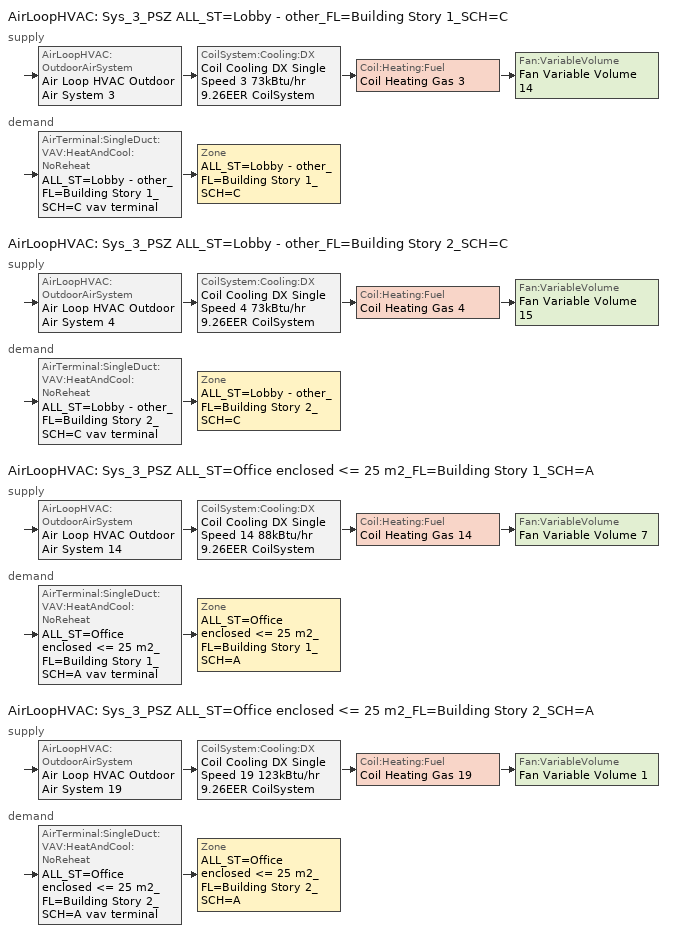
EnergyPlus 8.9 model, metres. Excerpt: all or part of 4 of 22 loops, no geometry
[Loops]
AirLoopHVAC 'Sys_3_PSZ ALL_ST=Lobby - other_FL=Building Story 1_SCH=C'
 supply: AirLoopHVAC:OutdoorAirSystem 'Air Loop HVAC Outdoor Air System 3' > CoilSystem:Cooling:DX 'Coil Cooling DX Single Speed 3 73kBtu/hr 9.26EER CoilSystem' > Coil:Heating:Fuel 'Coil Heating Gas 3' > Fan:VariableVolume 'Fan Variable Volume 14'
 demand: AirTerminal:SingleDuct:VAV:HeatAndCool:NoReheat 'ALL_ST=Lobby - other_FL=Building Story 1_SCH=C vav terminal' > Zone 'ALL_ST=Lobby - other_FL=Building Story 1_SCH=C'
AirLoopHVAC 'Sys_3_PSZ ALL_ST=Lobby - other_FL=Building Story 2_SCH=C'
 supply: AirLoopHVAC:OutdoorAirSystem 'Air Loop HVAC Outdoor Air System 4' > CoilSystem:Cooling:DX 'Coil Cooling DX Single Speed 4 73kBtu/hr 9.26EER CoilSystem' > Coil:Heating:Fuel 'Coil Heating Gas 4' > Fan:VariableVolume 'Fan Variable Volume 15'
 demand: AirTerminal:SingleDuct:VAV:HeatAndCool:NoReheat 'ALL_ST=Lobby - other_FL=Building Story 2_SCH=C vav terminal' > Zone 'ALL_ST=Lobby - other_FL=Building Story 2_SCH=C'
AirLoopHVAC 'Sys_3_PSZ ALL_ST=Office enclosed <= 25 m2_FL=Building Story 1_SCH=A'
 supply: AirLoopHVAC:OutdoorAirSystem 'Air Loop HVAC Outdoor Air System 14' > CoilSystem:Cooling:DX 'Coil Cooling DX Single Speed 14 88kBtu/hr 9.26EER CoilSystem' > Coil:Heating:Fuel 'Coil Heating Gas 14' > Fan:VariableVolume 'Fan Variable Volume 7'
 demand: AirTerminal:SingleDuct:VAV:HeatAndCool:NoReheat 'ALL_ST=Office enclosed <= 25 m2_FL=Building Story 1_SCH=A vav terminal' > Zone 'ALL_ST=Office enclosed <= 25 m2_FL=Building Story 1_SCH=A'
AirLoopHVAC 'Sys_3_PSZ ALL_ST=Office enclosed <= 25 m2_FL=Building Story 2_SCH=A'
 supply: AirLoopHVAC:OutdoorAirSystem 'Air Loop HVAC Outdoor Air System 19' > CoilSystem:Cooling:DX 'Coil Cooling DX Single Speed 19 123kBtu/hr 9.26EER CoilSystem' > Coil:Heating:Fuel 'Coil Heating Gas 19' > Fan:VariableVolume 'Fan Variable Volume 1'
 demand: AirTerminal:SingleDuct:VAV:HeatAndCool:NoReheat 'ALL_ST=Office enclosed <= 25 m2_FL=Building Story 2_SCH=A vav terminal' > Zone 'ALL_ST=Office enclosed <= 25 m2_FL=Building Story 2_SCH=A'
[ZoneControl:Thermostat] Control Object Type 1=ThermostatSetpoint:DualSetpoint
Name | Zone or ZoneList | Control Type Schedule | Control Name 1
ALL_ST=Lobby - other_FL=Building Story 1_SCH=C Thermostat | ALL_ST=Lobby - other_FL=Building Story 1_SCH=C | ALL_ST=Lobby - other_FL=Building Story 1_SCH=C Thermostat Schedule | Space Function Lobby - other Thermostat 5
ALL_ST=Lobby - other_FL=Building Story 2_SCH=C Thermostat | ALL_ST=Lobby - other_FL=Building Story 2_SCH=C | ALL_ST=Lobby - other_FL=Building Story 2_SCH=C Thermostat Schedule | Space Function Lobby - other Thermostat 6
ALL_ST=Office enclosed <= 25 m2_FL=Building Story 1_SCH=A Thermostat | ALL_ST=Office enclosed <= 25 m2_FL=Building Story 1_SCH=A | ALL_ST=Office enclosed <= 25 m2_FL=Building Story 1_SCH=A Thermostat Schedule | Space Function Office enclosed <= 25 m2 Thermostat 5
ALL_ST=Office enclosed <= 25 m2_FL=Building Story 2_SCH=A Thermostat | ALL_ST=Office enclosed <= 25 m2_FL=Building Story 2_SCH=A | ALL_ST=Office enclosed <= 25 m2_FL=Building Story 2_SCH=A Thermostat Schedule | Space Function Office enclosed <= 25 m2 Thermostat 6
[ThermostatSetpoint:DualSetpoint]
Name | Heating Setpoint Temperature Schedule | Cooling Setpoint Temperature Schedule
Space Function Lobby - other Thermostat 5; Space Function Lobby - other Thermostat 6 | NECB-C-Thermostat Setpoint-Heating | NECB-C-Thermostat Setpoint-Cooling
Space Function Office enclosed <= 25 m2 Thermostat 5; Space Function Office enclosed <= 25 m2 Thermostat 6 | NECB-A-Thermostat Setpoint-Heating | NECB-A-Thermostat Setpoint-Cooling
[ZoneHVAC:EnergyRecoveryVentilator] Supply Air Flow Rate {m3/s}=AutoSize; Exhaust Air Flow Rate {m3/s}=AutoSize; Ventilation Rate per Occupant {m3/s-person}=0
Name | Availability Schedule | Heat Exchanger | Supply Air Fan | Exhaust Air Fan | Controller | Ventilation Rate per Unit Floor Area {m3/s-m2}
ALL_ST=Lobby - other_FL=Building Story 1_SCH=C erv doas | Sys_3_PSZ ALL_ST=Lobby - other_FL=Building Story 1_SCH=C Occ Sch | ALL_ST=Lobby - other_FL=Building Story 1_SCH=C erv hx | ALL_ST=Lobby - other_FL=Building Story 1_SCH=C erv sup fan | ALL_ST=Lobby - other_FL=Building Story 1_SCH=C erv exh fan | ALL_ST=Lobby - other_FL=Building Story 1_SCH=C erv contr | 0.0041148
ALL_ST=Lobby - other_FL=Building Story 2_SCH=C erv doas | Sys_3_PSZ ALL_ST=Lobby - other_FL=Building Story 2_SCH=C Occ Sch | ALL_ST=Lobby - other_FL=Building Story 2_SCH=C erv hx | ALL_ST=Lobby - other_FL=Building Story 2_SCH=C erv sup fan | ALL_ST=Lobby - other_FL=Building Story 2_SCH=C erv exh fan | ALL_ST=Lobby - other_FL=Building Story 2_SCH=C erv contr | 0.0041148
ALL_ST=Office enclosed <= 25 m2_FL=Building Story 1_SCH=A erv doas | Sys_3_PSZ ALL_ST=Office enclosed <= 25 m2_FL=Building Story 1_SCH=A Occ Sch | ALL_ST=Office enclosed <= 25 m2_FL=Building Story 1_SCH=A erv hx | ALL_ST=Office enclosed <= 25 m2_FL=Building Story 1_SCH=A erv sup fan | ALL_ST=Office enclosed <= 25 m2_FL=Building Story 1_SCH=A erv exh fan | ALL_ST=Office enclosed <= 25 m2_FL=Building Story 1_SCH=A erv contr | 0.00042164
ALL_ST=Office enclosed <= 25 m2_FL=Building Story 2_SCH=A erv doas | Sys_3_PSZ ALL_ST=Office enclosed <= 25 m2_FL=Building Story 2_SCH=A Occ Sch | ALL_ST=Office enclosed <= 25 m2_FL=Building Story 2_SCH=A erv hx | ALL_ST=Office enclosed <= 25 m2_FL=Building Story 2_SCH=A erv sup fan | ALL_ST=Office enclosed <= 25 m2_FL=Building Story 2_SCH=A erv exh fan | ALL_ST=Office enclosed <= 25 m2_FL=Building Story 2_SCH=A erv contr | 0.00042164
[HeatExchanger:AirToAir:SensibleAndLatent] Availability Schedule=Always On Discrete; Nominal Supply Air Flow Rate {m3/s}=Autosize; Sensible Effectiveness at 100% Heating Air Flow=0.8; Latent Effectiveness at 100% Heating Air Flow=0.8; Sensible Effectiveness at 75% Heating Air Flow=0.8; Latent Effectiveness at 75% Heating Air Flow=0.8; Sensible Effectiveness at 100% Cooling Air Flow=0.8; Latent Effectiveness at 100% Cooling Air Flow=0.8; Sensible Effectiveness at 75% Cooling Air Flow=0.8; Latent Effectiveness at 75% Cooling Air Flow=0.8; Heat Exchanger Type=Rotary; Threshold Temperature {C}=-23.3; Initial Defrost Time Fraction=0.167
Name | Nominal Electric Power {W} | Supply Air Outlet Temperature Control | Frost Control Type | Rate of Defrost Time Fraction Increase {1/K} | Economizer Lockout
ALL_ST=Lobby - other_FL=Building Story 1_SCH=C erv hx; ALL_ST=Lobby - other_FL=Building Story 2_SCH=C erv hx | 669.997 | No | ExhaustAirRecirculation | 0.012 | No
ALL_ST=Office enclosed <= 25 m2_FL=Building Story 1_SCH=A erv hx; ALL_ST=Office enclosed <= 25 m2_FL=Building Story 2_SCH=A erv hx | 210.944 | No | ExhaustAirRecirculation | 0.012 | No
Sys_3_PSZ ALL_ST=Lobby - other_FL=Building Story 1_SCH=C ERV; Sys_3_PSZ ALL_ST=Lobby - other_FL=Building Story 2_SCH=C ERV | 669.997 | Yes | ExhaustOnly | 1.44 | Yes
Sys_3_PSZ ALL_ST=Office enclosed <= 25 m2_FL=Building Story 1_SCH=A ERV; Sys_3_PSZ ALL_ST=Office enclosed <= 25 m2_FL=Building Story 2_SCH=A ERV | 210.944 | Yes | ExhaustOnly | 1.44 | Yes
[Fan:OnOff] Availability Schedule=Always On Discrete; Fan Total Efficiency=0.75; Pressure Rise {Pa}=200; Maximum Flow Rate {m3/s}=Autosize; Motor Efficiency=0.9; Motor In Airstream Fraction=1
Name | Fan Power Ratio Function of Speed Ratio Curve | Fan Efficiency Ratio Function of Speed Ratio Curve
ALL_ST=Lobby - other_FL=Building Story 1_SCH=C erv sup fan | Fan On Off Power Curve 40 | Fan On Off Efficiency Curve 40
ALL_ST=Lobby - other_FL=Building Story 1_SCH=C erv exh fan | Fan On Off Power Curve 41 | Fan On Off Efficiency Curve 41
ALL_ST=Lobby - other_FL=Building Story 2_SCH=C erv sup fan | Fan On Off Power Curve 42 | Fan On Off Efficiency Curve 42
ALL_ST=Lobby - other_FL=Building Story 2_SCH=C erv exh fan | Fan On Off Power Curve 43 | Fan On Off Efficiency Curve 43
ALL_ST=Office enclosed <= 25 m2_FL=Building Story 1_SCH=A erv sup fan | Fan On Off Power Curve 14 | Fan On Off Efficiency Curve 14
ALL_ST=Office enclosed <= 25 m2_FL=Building Story 1_SCH=A erv exh fan | Fan On Off Power Curve 15 | Fan On Off Efficiency Curve 15
ALL_ST=Office enclosed <= 25 m2_FL=Building Story 2_SCH=A erv sup fan | Fan On Off Power Curve 2 | Fan On Off Efficiency Curve 2
ALL_ST=Office enclosed <= 25 m2_FL=Building Story 2_SCH=A erv exh fan | Fan On Off Power Curve 3 | Fan On Off Efficiency Curve 3
[ZoneHVAC:EnergyRecoveryVentilator:Controller] Temperature High Limit {C}=19; Temperature Low Limit {C}=13; Exhaust Air Temperature Limit=NoExhaustAirTemperatureLimit; Exhaust Air Enthalpy Limit=NoExhaustAirEnthalpyLimit; Time of Day Economizer Flow Control Schedule=Always Off Discrete; High Humidity Control Flag=No; High Humidity Outdoor Air Flow Ratio=1; Control High Indoor Humidity Based on Outdoor Humidity Ratio=Yes
Name | Electronic Enthalpy Limit Curve
ALL_ST=Lobby - other_FL=Building Story 1_SCH=C erv contr | Curve Cubic 22
ALL_ST=Lobby - other_FL=Building Story 2_SCH=C erv contr | Curve Cubic 23
ALL_ST=Office enclosed <= 25 m2_FL=Building Story 1_SCH=A erv contr | Curve Cubic 9
ALL_ST=Office enclosed <= 25 m2_FL=Building Story 2_SCH=A erv contr | Curve Cubic 3
[AirTerminal:SingleDuct:VAV:HeatAndCool:NoReheat] Availability Schedule=Always On Discrete; Maximum Air Flow Rate {m3/s}=AutoSize; Zone Minimum Air Flow Fraction=0.05
ALL_ST=Lobby - other_FL=Building Story 1_SCH=C vav terminal; ALL_ST=Lobby - other_FL=Building Story 2_SCH=C vav terminal; ALL_ST=Office enclosed <= 25 m2_FL=Building Story 1_SCH=A vav terminal; ALL_ST=Office enclosed <= 25 m2_FL=Building Story 2_SCH=A vav terminal
[Zone equipment]
ALL_ST=Lobby - other_FL=Building Story 1_SCH=C: ALL_ST=Lobby - other_FL=Building Story 1_SCH=C erv doas, Zone HVAC Baseboard Convective Water 9, ALL_ST=Lobby - other_FL=Building Story 1_SCH=C vav terminal
ALL_ST=Lobby - other_FL=Building Story 2_SCH=C: ALL_ST=Lobby - other_FL=Building Story 2_SCH=C erv doas, Zone HVAC Baseboard Convective Water 10, ALL_ST=Lobby - other_FL=Building Story 2_SCH=C vav terminal
ALL_ST=Office enclosed <= 25 m2_FL=Building Story 1_SCH=A: ALL_ST=Office enclosed <= 25 m2_FL=Building Story 1_SCH=A erv doas, Zone HVAC Baseboard Convective Water 20, ALL_ST=Office enclosed <= 25 m2_FL=Building Story 1_SCH=A vav terminal
ALL_ST=Office enclosed <= 25 m2_FL=Building Story 2_SCH=A: ALL_ST=Office enclosed <= 25 m2_FL=Building Story 2_SCH=A erv doas, Zone HVAC Baseboard Convective Water 25, ALL_ST=Office enclosed <= 25 m2_FL=Building Story 2_SCH=A vav terminal
[Sizing:Zone] Zone Cooling Design Supply Air Temperature Input Method=SupplyAirTemperature; Zone Cooling Design Supply Air Temperature {C}=13; Zone Cooling Design Supply Air Temperature Difference {deltaC}=11.11; Zone Heating Design Supply Air Temperature Input Method=SupplyAirTemperature; Zone Heating Design Supply Air Temperature {C}=43; Zone Heating Design Supply Air Temperature Difference {deltaC}=11.11; Zone Cooling Design Supply Air Humidity Ratio {kgWater/kgDryAir}=0.0085; Zone Heating Design Supply Air Humidity Ratio {kgWater/kgDryAir}=0.008; Zone Heating Sizing Factor=1.3; Zone Cooling Sizing Factor=1.1; Cooling Design Air Flow Method=DesignDay; Cooling Design Air Flow Rate {m3/s}=0; Cooling Minimum Air Flow per Zone Floor Area {m3/s-m2}=0.000762; Cooling Minimum Air Flow {m3/s}=0; Cooling Minimum Air Flow Fraction=0; Heating Design Air Flow Method=DesignDay; Heating Design Air Flow Rate {m3/s}=0; Heating Maximum Air Flow per Zone Floor Area {m3/s-m2}=0.002032; Heating Maximum Air Flow {m3/s}=0.141576; Heating Maximum Air Flow Fraction=0.3; Account for Dedicated Outdoor Air System=No
Name | Design Specification Outdoor Air Object | Design Specification Zone Air Distribution Object
ALL_ST=Lobby - other_FL=Building Story 1_SCH=C | Space Function Lobby - other Ventilation | ALL_ST=Lobby - other_FL=Building Story 1_SCH=C Design Spec Zone Air Dist
ALL_ST=Lobby - other_FL=Building Story 2_SCH=C | Space Function Lobby - other Ventilation | ALL_ST=Lobby - other_FL=Building Story 2_SCH=C Design Spec Zone Air Dist
ALL_ST=Office enclosed <= 25 m2_FL=Building Story 1_SCH=A | Space Function Office enclosed <= 25 m2 Ventilation | ALL_ST=Office enclosed <= 25 m2_FL=Building Story 1_SCH=A Design Spec Zone Air Dist
ALL_ST=Office enclosed <= 25 m2_FL=Building Story 2_SCH=A | Space Function Office enclosed <= 25 m2 Ventilation | ALL_ST=Office enclosed <= 25 m2_FL=Building Story 2_SCH=A Design Spec Zone Air Dist
[DesignSpecification:ZoneAirDistribution] Zone Air Distribution Effectiveness in Cooling Mode=1; Zone Air Distribution Effectiveness in Heating Mode=1
ALL_ST=Lobby - other_FL=Building Story 1_SCH=C Design Spec Zone Air Dist; ALL_ST=Lobby - other_FL=Building Story 2_SCH=C Design Spec Zone Air Dist; ALL_ST=Office enclosed <= 25 m2_FL=Building Story 1_SCH=A Design Spec Zone Air Dist; ALL_ST=Office enclosed <= 25 m2_FL=Building Story 2_SCH=A Design Spec Zone Air Dist
[Controller:MechanicalVentilation] Demand Controlled Ventilation=No; System Outdoor Air Method=ZoneSum
Name | Availability Schedule | Zone Name 1 | Design Specification Outdoor Air Object Name 1 | Design Specification Zone Air Distribution Object Name 1
Controller Mechanical Ventilation 3 | Sys_3_PSZ ALL_ST=Lobby - other_FL=Building Story 1_SCH=C Occ Sch | ALL_ST=Lobby - other_FL=Building Story 1_SCH=C | Space Function Lobby - other Ventilation | ALL_ST=Lobby - other_FL=Building Story 1_SCH=C Design Spec Zone Air Dist
Controller Mechanical Ventilation 4 | Sys_3_PSZ ALL_ST=Lobby - other_FL=Building Story 2_SCH=C Occ Sch | ALL_ST=Lobby - other_FL=Building Story 2_SCH=C | Space Function Lobby - other Ventilation | ALL_ST=Lobby - other_FL=Building Story 2_SCH=C Design Spec Zone Air Dist
Controller Mechanical Ventilation 14 | Sys_3_PSZ ALL_ST=Office enclosed <= 25 m2_FL=Building Story 1_SCH=A Occ Sch | ALL_ST=Office enclosed <= 25 m2_FL=Building Story 1_SCH=A | Space Function Office enclosed <= 25 m2 Ventilation | ALL_ST=Office enclosed <= 25 m2_FL=Building Story 1_SCH=A Design Spec Zone Air Dist
Controller Mechanical Ventilation 19 | Sys_3_PSZ ALL_ST=Office enclosed <= 25 m2_FL=Building Story 2_SCH=A Occ Sch | ALL_ST=Office enclosed <= 25 m2_FL=Building Story 2_SCH=A | Space Function Office enclosed <= 25 m2 Ventilation | ALL_ST=Office enclosed <= 25 m2_FL=Building Story 2_SCH=A Design Spec Zone Air Dist
[DesignSpecification:OutdoorAir] Outdoor Air Method=Sum; Outdoor Air Flow per Person {m3/s-person}=0; Outdoor Air Flow per Zone {m3/s}=0; Outdoor Air Flow Air Changes per Hour {1/hr}=0
Name | Outdoor Air Flow per Zone Floor Area {m3/s-m2}
Space Function Lobby - other Ventilation | 0.0041148
Space Function Office enclosed <= 25 m2 Ventilation | 0.00042164
[AirLoopHVAC] Design Supply Air Flow Rate {m3/s}=AutoSize
Sys_3_PSZ ALL_ST=Lobby - other_FL=Building Story 1_SCH=C; Sys_3_PSZ ALL_ST=Lobby - other_FL=Building Story 2_SCH=C; Sys_3_PSZ ALL_ST=Office enclosed <= 25 m2_FL=Building Story 1_SCH=A; Sys_3_PSZ ALL_ST=Office enclosed <= 25 m2_FL=Building Story 2_SCH=A
[Sizing:System] Type of Load to Size On=Sensible; Design Outdoor Air Flow Rate {m3/s}=Autosize; Central Heating Maximum System Air Flow Ratio=1; Preheat Design Temperature {C}=7; Preheat Design Humidity Ratio {kgWater/kgDryAir}=0.008; Precool Design Temperature {C}=13; Precool Design Humidity Ratio {kgWater/kgDryAir}=0.008; Central Cooling Design Supply Air Temperature {C}=13; Central Heating Design Supply Air Temperature {C}=43; Type of Zone Sum to Use=NonCoincident; 100% Outdoor Air in Cooling=No; 100% Outdoor Air in Heating=No; Central Cooling Design Supply Air Humidity Ratio {kgWater/kgDryAir}=0.0085; Central Heating Design Supply Air Humidity Ratio {kgWater/kgDryAir}=0.008; Cooling Supply Air Flow Rate Method=DesignDay; Cooling Supply Air Flow Rate {m3/s}=0; Cooling Supply Air Flow Rate Per Floor Area {m3/s-m2}=0.00996765; Cooling Fraction of Autosized Cooling Supply Air Flow Rate=1; Cooling Supply Air Flow Rate Per Unit Cooling Capacity {m3/s-W}=3.94755e-05; Heating Supply Air Flow Rate Method=DesignDay; Heating Supply Air Flow Rate {m3/s}=0; Heating Supply Air Flow Rate Per Floor Area {m3/s-m2}=0.00996765; Heating Fraction of Autosized Heating Supply Air Flow Rate=1; Heating Fraction of Autosized Cooling Supply Air Flow Rate=1; Heating Supply Air Flow Rate Per Unit Heating Capacity {m3/s-W}=3.15882e-05; System Outdoor Air Method=ZoneSum; Zone Maximum Outdoor Air Fraction=1; Cooling Design Capacity Method=CoolingDesignCapacity; Cooling Design Capacity {W}=Autosize; Cooling Design Capacity Per Floor Area {W/m2}=234.7; Fraction of Autosized Cooling Design Capacity=1; Heating Design Capacity Method=HeatingDesignCapacity; Heating Design Capacity {W}=Autosize; Heating Design Capacity Per Floor Area {W/m2}=157; Fraction of Autosized Heating Design Capacity=1; Central Cooling Capacity Control Method=OnOff
Sys_3_PSZ ALL_ST=Lobby - other_FL=Building Story 1_SCH=C; Sys_3_PSZ ALL_ST=Lobby - other_FL=Building Story 2_SCH=C; Sys_3_PSZ ALL_ST=Office enclosed <= 25 m2_FL=Building Story 1_SCH=A; Sys_3_PSZ ALL_ST=Office enclosed <= 25 m2_FL=Building Story 2_SCH=A
[Controller:OutdoorAir] Minimum Outdoor Air Flow Rate {m3/s}=0; Maximum Outdoor Air Flow Rate {m3/s}=0; Economizer Control Type=DifferentialEnthalpy; Economizer Control Action Type=ModulateFlow; Lockout Type=NoLockout; Minimum Limit Type=FixedMinimum; High Humidity Control=No; Control High Indoor Humidity Based on Outdoor Humidity Ratio=Yes; Heat Recovery Bypass Control Type=BypassWhenOAFlowGreaterThanMinimum
Name | Minimum Outdoor Air Schedule | Mechanical Ventilation Controller
Controller Outdoor Air 3 | Sys_3_PSZ ALL_ST=Lobby - other_FL=Building Story 1_SCH=C Occ Sch | Controller Mechanical Ventilation 3
Controller Outdoor Air 4 | Sys_3_PSZ ALL_ST=Lobby - other_FL=Building Story 2_SCH=C Occ Sch | Controller Mechanical Ventilation 4
Controller Outdoor Air 14 | Sys_3_PSZ ALL_ST=Office enclosed <= 25 m2_FL=Building Story 1_SCH=A Occ Sch | Controller Mechanical Ventilation 14
Controller Outdoor Air 19 | Sys_3_PSZ ALL_ST=Office enclosed <= 25 m2_FL=Building Story 2_SCH=A Occ Sch | Controller Mechanical Ventilation 19
[SetpointManager:OutdoorAirPretreat] Control Variable=Temperature; Minimum Setpoint Temperature {C}=-99; Maximum Setpoint Temperature {C}=99; Minimum Setpoint Humidity Ratio {kgWater/kgDryAir}=1e-005; Maximum Setpoint Humidity Ratio {kgWater/kgDryAir}=1
Setpoint Manager Outdoor Air Pretreat 15; Setpoint Manager Outdoor Air Pretreat 16; Setpoint Manager Outdoor Air Pretreat 17; Setpoint Manager Outdoor Air Pretreat 18
[SetpointManager:MixedAir] Control Variable=Temperature
Node 98 OS Default SPM; Node 97 OS Default SPM; Node 473 OS Default SPM; Node 111 OS Default SPM; Node 110 OS Default SPM; Node 475 OS Default SPM; Node 241 OS Default SPM; Node 240 OS Default SPM; Node 453 OS Default SPM; Node 306 OS Default SPM; Node 305 OS Default SPM; Node 401 OS Default SPM
[CoilSystem:Cooling:DX] Availability Schedule=Always On Discrete
Name | Cooling Coil
Coil Cooling DX Single Speed 3 73kBtu/hr 9.26EER CoilSystem | Coil Cooling DX Single Speed 3 73kBtu/hr 9.26EER
Coil Cooling DX Single Speed 4 73kBtu/hr 9.26EER CoilSystem | Coil Cooling DX Single Speed 4 73kBtu/hr 9.26EER
Coil Cooling DX Single Speed 14 88kBtu/hr 9.26EER CoilSystem | Coil Cooling DX Single Speed 14 88kBtu/hr 9.26EER
Coil Cooling DX Single Speed 19 123kBtu/hr 9.26EER CoilSystem | Coil Cooling DX Single Speed 19 123kBtu/hr 9.26EER
[Coil:Cooling:DX:SingleSpeed] Availability Schedule=Always On Discrete; Gross Rated Total Cooling Capacity {W}=Autosize; Gross Rated Sensible Heat Ratio=Autosize; Rated Air Flow Rate {m3/s}=Autosize; Rated Evaporator Fan Power Per Volume Flow Rate {W/(m3/s)}=773.3; Total Cooling Capacity Function of Temperature Curve=DXCOOL-NECB2011-REF-CAPFT; Total Cooling Capacity Function of Flow Fraction Curve=DXCOOL-NECB2011-REF-CAPFFLOW; Energy Input Ratio Function of Temperature Curve=DXCOOL-NECB2011-REF-COOLEIRFT; Energy Input Ratio Function of Flow Fraction Curve=DXCOOL-NECB2011-REF-COOLEIRFFLOW; Part Load Fraction Correlation Curve=DXCOOL-NECB2011-REF-COOLPLFFPLR; Condenser Type=AirCooled; Evaporative Condenser Effectiveness=0; Evaporative Condenser Air Flow Rate {m3/s}=Autosize; Evaporative Condenser Pump Rated Power Consumption {W}=Autosize; Crankcase Heater Capacity {W}=0; Maximum Outdoor Dry-Bulb Temperature for Crankcase Heater Operation {C}=0; Basin Heater Capacity {W/K}=0; Basin Heater Setpoint Temperature {C}=10
Name | Gross Rated Cooling COP {W/W}
Coil Cooling DX Single Speed 3 73kBtu/hr 9.26EER; Coil Cooling DX Single Speed 4 73kBtu/hr 9.26EER | 3.18303
Coil Cooling DX Single Speed 14 88kBtu/hr 9.26EER | 3.19362
Coil Cooling DX Single Speed 19 123kBtu/hr 9.26EER | 3.21919
[Coil:Heating:Fuel] Availability Schedule=Always On Discrete; Fuel Type=NaturalGas; Burner Efficiency=0.924; Nominal Capacity {W}=AutoSize; Parasitic Electric Load {W}=0; Part Load Fraction Correlation Curve=FURNACE-EFFPLR-NECB2011; Parasitic Fuel Load {W}=0
Coil Heating Gas 3; Coil Heating Gas 4; Coil Heating Gas 14; Coil Heating Gas 19
[Fan:VariableVolume] Fan Total Efficiency=0.7; Pressure Rise {Pa}=640; Maximum Flow Rate {m3/s}=AutoSize; Fan Power Minimum Flow Rate Input Method=Fraction; Fan Power Minimum Flow Fraction=0.3; Fan Power Minimum Air Flow Rate {m3/s}=0; Motor Efficiency=0.9; Motor In Airstream Fraction=1; Fan Power Coefficient 1=0.0407599; Fan Power Coefficient 2=0.088045; Fan Power Coefficient 3=-0.0729261; Fan Power Coefficient 4=0.94374; Fan Power Coefficient 5=0
Name | Availability Schedule
Fan Variable Volume 14 | Sys_3_PSZ ALL_ST=Lobby - other_FL=Building Story 1_SCH=C Occ Sch
Fan Variable Volume 15 | Sys_3_PSZ ALL_ST=Lobby - other_FL=Building Story 2_SCH=C Occ Sch
Fan Variable Volume 7 | Sys_3_PSZ ALL_ST=Office enclosed <= 25 m2_FL=Building Story 1_SCH=A Occ Sch
Fan Variable Volume 1 | Sys_3_PSZ ALL_ST=Office enclosed <= 25 m2_FL=Building Story 2_SCH=A Occ Sch
[SetpointManager:Warmest] Control Variable=Temperature; Minimum Setpoint Temperature {C}=12; Maximum Setpoint Temperature {C}=35; Strategy=MaximumTemperature
Name | HVAC Air Loop
Node 90 SAT stpmanager | Sys_3_PSZ ALL_ST=Lobby - other_FL=Building Story 1_SCH=C
Node 103 SAT stpmanager | Sys_3_PSZ ALL_ST=Lobby - other_FL=Building Story 2_SCH=C
Node 233 SAT stpmanager | Sys_3_PSZ ALL_ST=Office enclosed <= 25 m2_FL=Building Story 1_SCH=A
Node 298 SAT stpmanager | Sys_3_PSZ ALL_ST=Office enclosed <= 25 m2_FL=Building Story 2_SCH=A
[Schedule:Compact]
ALL_ST=Lobby - other_FL=Building Story 1_SCH=C Thermostat Schedule; ALL_ST=Lobby - other_FL=Building Story 2_SCH=C Thermostat Schedule; ALL_ST=Office enclosed <= 25 m2_FL=Building Story 1_SCH=A Thermostat Schedule; ALL_ST=Office enclosed <= 25 m2_FL=Building Story 2_SCH=A Thermostat Schedule: Through: 12/31, For: AllDays, Until: 24:00, 4
[Schedule:Day:Interval]
NECB-C-Thermostat Setpoint-Heating Sun|Hol Day: No, 09:00, 18, 10:00, 20, 19:00, 22, 24:00, 18
NECB-C-Thermostat Setpoint-Heating Default|Wkdy Day; NECB-C-Thermostat Setpoint-Heating Sat Day; NECB-C-Thermostat Setpoint-Heating Default: No, 07:00, 18, 08:00, 20, 21:00, 22, 24:00, 18
NECB-C-Thermostat Setpoint-Cooling Sun|Hol Day: No, 07:00, 35, 19:00, 24, 24:00, 35
NECB-C-Thermostat Setpoint-Cooling Default|Wkdy Day; NECB-C-Thermostat Setpoint-Cooling Sat Day; NECB-C-Thermostat Setpoint-Cooling Default: No, 07:00, 35, 21:00, 24, 24:00, 35
Sys_3_PSZ ALL_ST=Lobby - other_FL=Building Story 1_SCH=C Occ Sch Sunday; Sys_3_PSZ ALL_ST=Lobby - other_FL=Building Story 2_SCH=C Occ Sch Sunday: No, 09:00, 0, 19:00, 1, 24:00, 0
Sys_3_PSZ ALL_ST=Lobby - other_FL=Building Story 1_SCH=C Occ Sch Monday; Sys_3_PSZ ALL_ST=Lobby - other_FL=Building Story 1_SCH=C Occ Sch Tuesday; Sys_3_PSZ ALL_ST=Lobby - other_FL=Building Story 1_SCH=C Occ Sch Wednesday; Sys_3_PSZ ALL_ST=Lobby - other_FL=Building Story 1_SCH=C Occ Sch Thursday; Sys_3_PSZ ALL_ST=Lobby - other_FL=Building Story 1_SCH=C Occ Sch Friday; Sys_3_PSZ ALL_ST=Lobby - other_FL=Building Story 1_SCH=C Occ Sch Saturday; Sys_3_PSZ ALL_ST=Lobby - other_FL=Building Story 2_SCH=C Occ Sch Monday; Sys_3_PSZ ALL_ST=Lobby - other_FL=Building Story 2_SCH=C Occ Sch Tuesday; Sys_3_PSZ ALL_ST=Lobby - other_FL=Building Story 2_SCH=C Occ Sch Wednesday; Sys_3_PSZ ALL_ST=Lobby - other_FL=Building Story 2_SCH=C Occ Sch Thursday; Sys_3_PSZ ALL_ST=Lobby - other_FL=Building Story 2_SCH=C Occ Sch Friday; Sys_3_PSZ ALL_ST=Lobby - other_FL=Building Story 2_SCH=C Occ Sch Saturday: No, 09:00, 0, 21:00, 1, 24:00, 0
Sys_3_PSZ ALL_ST=Lobby - other_FL=Building Story 1_SCH=C Occ Sch Default; Sys_3_PSZ ALL_ST=Lobby - other_FL=Building Story 1_SCH=C Occ Sch Summer Design Day; Sys_3_PSZ ALL_ST=Lobby - other_FL=Building Story 1_SCH=C Occ Sch Winter Design Day; Sys_3_PSZ ALL_ST=Lobby - other_FL=Building Story 2_SCH=C Occ Sch Default; Sys_3_PSZ ALL_ST=Lobby - other_FL=Building Story 2_SCH=C Occ Sch Summer Design Day; Sys_3_PSZ ALL_ST=Lobby - other_FL=Building Story 2_SCH=C Occ Sch Winter Design Day; Sys_3_PSZ ALL_ST=Office enclosed <= 25 m2_FL=Building Story 1_SCH=A Occ Sch Default; Sys_3_PSZ ALL_ST=Office enclosed <= 25 m2_FL=Building Story 1_SCH=A Occ Sch Summer Design Day; Sys_3_PSZ ALL_ST=Office enclosed <= 25 m2_FL=Building Story 1_SCH=A Occ Sch Winter Design Day; Sys_3_PSZ ALL_ST=Office enclosed <= 25 m2_FL=Building Story 2_SCH=A Occ Sch Default; Sys_3_PSZ ALL_ST=Office enclosed <= 25 m2_FL=Building Story 2_SCH=A Occ Sch Summer Design Day; Sys_3_PSZ ALL_ST=Office enclosed <= 25 m2_FL=Building Story 2_SCH=A Occ Sch Winter Design Day: No, 24:00, 1
NECB-A-Thermostat Setpoint-Heating Sun|Hol Day; NECB-A-Thermostat Setpoint-Heating Sat Day: No, 24:00, 18
NECB-A-Thermostat Setpoint-Heating Default|Wkdy Day; NECB-A-Thermostat Setpoint-Heating Default: No, 06:00, 18, 07:00, 20, 21:00, 22, 24:00, 18
NECB-A-Thermostat Setpoint-Cooling Sun|Hol Day; NECB-A-Thermostat Setpoint-Cooling Sat Day: No, 24:00, 35
NECB-A-Thermostat Setpoint-Cooling Default|Wkdy Day; NECB-A-Thermostat Setpoint-Cooling Default: No, 06:00, 35, 21:00, 24, 24:00, 35
Sys_3_PSZ ALL_ST=Office enclosed <= 25 m2_FL=Building Story 1_SCH=A Occ Sch Sunday; Sys_3_PSZ ALL_ST=Office enclosed <= 25 m2_FL=Building Story 1_SCH=A Occ Sch Saturday; Sys_3_PSZ ALL_ST=Office enclosed <= 25 m2_FL=Building Story 2_SCH=A Occ Sch Sunday; Sys_3_PSZ ALL_ST=Office enclosed <= 25 m2_FL=Building Story 2_SCH=A Occ Sch Saturday: No, 24:00, 0
Sys_3_PSZ ALL_ST=Office enclosed <= 25 m2_FL=Building Story 1_SCH=A Occ Sch Monday; Sys_3_PSZ ALL_ST=Office enclosed <= 25 m2_FL=Building Story 1_SCH=A Occ Sch Tuesday; Sys_3_PSZ ALL_ST=Office enclosed <= 25 m2_FL=Building Story 1_SCH=A Occ Sch Wednesday; Sys_3_PSZ ALL_ST=Office enclosed <= 25 m2_FL=Building Story 1_SCH=A Occ Sch Thursday; Sys_3_PSZ ALL_ST=Office enclosed <= 25 m2_FL=Building Story 1_SCH=A Occ Sch Friday; Sys_3_PSZ ALL_ST=Office enclosed <= 25 m2_FL=Building Story 2_SCH=A Occ Sch Monday; Sys_3_PSZ ALL_ST=Office enclosed <= 25 m2_FL=Building Story 2_SCH=A Occ Sch Tuesday; Sys_3_PSZ ALL_ST=Office enclosed <= 25 m2_FL=Building Story 2_SCH=A Occ Sch Wednesday; Sys_3_PSZ ALL_ST=Office enclosed <= 25 m2_FL=Building Story 2_SCH=A Occ Sch Thursday; Sys_3_PSZ ALL_ST=Office enclosed <= 25 m2_FL=Building Story 2_SCH=A Occ Sch Friday: No, 08:00, 0, 19:00, 1, 24:00, 0
[Schedule:Week:Daily]
NECB-C-Thermostat Setpoint-Heating Week Rule - Jan1-Dec31: NECB-C-Thermostat Setpoint-Heating Sun|Hol Day, NECB-C-Thermostat Setpoint-Heating Default|Wkdy Day, NECB-C-Thermostat Setpoint-Heating Default|Wkdy Day, NECB-C-Thermostat Setpoint-Heating Default|Wkdy Day, NECB-C-Thermostat Setpoint-Heating Default|Wkdy Day, NECB-C-Thermostat Setpoint-Heating Default|Wkdy Day, NECB-C-Thermostat Setpoint-Heating Sat Day, NECB-C-Thermostat Setpoint-Heating Default, NECB-C-Thermostat Setpoint-Heating Default, NECB-C-Thermostat Setpoint-Heating Default, NECB-C-Thermostat Setpoint-Heating Default, NECB-C-Thermostat Setpoint-Heating Default
NECB-C-Thermostat Setpoint-Cooling Week Rule - Jan1-Dec31: NECB-C-Thermostat Setpoint-Cooling Sun|Hol Day, NECB-C-Thermostat Setpoint-Cooling Default|Wkdy Day, NECB-C-Thermostat Setpoint-Cooling Default|Wkdy Day, NECB-C-Thermostat Setpoint-Cooling Default|Wkdy Day, NECB-C-Thermostat Setpoint-Cooling Default|Wkdy Day, NECB-C-Thermostat Setpoint-Cooling Default|Wkdy Day, NECB-C-Thermostat Setpoint-Cooling Sat Day, NECB-C-Thermostat Setpoint-Cooling Default, NECB-C-Thermostat Setpoint-Cooling Default, NECB-C-Thermostat Setpoint-Cooling Default, NECB-C-Thermostat Setpoint-Cooling Default, NECB-C-Thermostat Setpoint-Cooling Default
Sys_3_PSZ ALL_ST=Lobby - other_FL=Building Story 1_SCH=C Occ Sch Week Rule - Jan1-Dec31: Sys_3_PSZ ALL_ST=Lobby - other_FL=Building Story 1_SCH=C Occ Sch Sunday, Sys_3_PSZ ALL_ST=Lobby - other_FL=Building Story 1_SCH=C Occ Sch Monday, Sys_3_PSZ ALL_ST=Lobby - other_FL=Building Story 1_SCH=C Occ Sch Tuesday, Sys_3_PSZ ALL_ST=Lobby - other_FL=Building Story 1_SCH=C Occ Sch Wednesday, Sys_3_PSZ ALL_ST=Lobby - other_FL=Building Story 1_SCH=C Occ Sch Thursday, Sys_3_PSZ ALL_ST=Lobby - other_FL=Building Story 1_SCH=C Occ Sch Friday, Sys_3_PSZ ALL_ST=Lobby - other_FL=Building Story 1_SCH=C Occ Sch Saturday, Sys_3_PSZ ALL_ST=Lobby - other_FL=Building Story 1_SCH=C Occ Sch Default, Sys_3_PSZ ALL_ST=Lobby - other_FL=Building Story 1_SCH=C Occ Sch Summer Design Day, Sys_3_PSZ ALL_ST=Lobby - other_FL=Building Story 1_SCH=C Occ Sch Winter Design Day, Sys_3_PSZ ALL_ST=Lobby - other_FL=Building Story 1_SCH=C Occ Sch Default, Sys_3_PSZ ALL_ST=Lobby - other_FL=Building Story 1_SCH=C Occ Sch Default
Sys_3_PSZ ALL_ST=Lobby - other_FL=Building Story 2_SCH=C Occ Sch Week Rule - Jan1-Dec31: Sys_3_PSZ ALL_ST=Lobby - other_FL=Building Story 2_SCH=C Occ Sch Sunday, Sys_3_PSZ ALL_ST=Lobby - other_FL=Building Story 2_SCH=C Occ Sch Monday, Sys_3_PSZ ALL_ST=Lobby - other_FL=Building Story 2_SCH=C Occ Sch Tuesday, Sys_3_PSZ ALL_ST=Lobby - other_FL=Building Story 2_SCH=C Occ Sch Wednesday, Sys_3_PSZ ALL_ST=Lobby - other_FL=Building Story 2_SCH=C Occ Sch Thursday, Sys_3_PSZ ALL_ST=Lobby - other_FL=Building Story 2_SCH=C Occ Sch Friday, Sys_3_PSZ ALL_ST=Lobby - other_FL=Building Story 2_SCH=C Occ Sch Saturday, Sys_3_PSZ ALL_ST=Lobby - other_FL=Building Story 2_SCH=C Occ Sch Default, Sys_3_PSZ ALL_ST=Lobby - other_FL=Building Story 2_SCH=C Occ Sch Summer Design Day, Sys_3_PSZ ALL_ST=Lobby - other_FL=Building Story 2_SCH=C Occ Sch Winter Design Day, Sys_3_PSZ ALL_ST=Lobby - other_FL=Building Story 2_SCH=C Occ Sch Default, Sys_3_PSZ ALL_ST=Lobby - other_FL=Building Story 2_SCH=C Occ Sch Default
NECB-A-Thermostat Setpoint-Heating Week Rule - Jan1-Dec31: NECB-A-Thermostat Setpoint-Heating Sun|Hol Day, NECB-A-Thermostat Setpoint-Heating Default|Wkdy Day, NECB-A-Thermostat Setpoint-Heating Default|Wkdy Day, NECB-A-Thermostat Setpoint-Heating Default|Wkdy Day, NECB-A-Thermostat Setpoint-Heating Default|Wkdy Day, NECB-A-Thermostat Setpoint-Heating Default|Wkdy Day, NECB-A-Thermostat Setpoint-Heating Sat Day, NECB-A-Thermostat Setpoint-Heating Default, NECB-A-Thermostat Setpoint-Heating Default, NECB-A-Thermostat Setpoint-Heating Default, NECB-A-Thermostat Setpoint-Heating Default, NECB-A-Thermostat Setpoint-Heating Default
NECB-A-Thermostat Setpoint-Cooling Week Rule - Jan1-Dec31: NECB-A-Thermostat Setpoint-Cooling Sun|Hol Day, NECB-A-Thermostat Setpoint-Cooling Default|Wkdy Day, NECB-A-Thermostat Setpoint-Cooling Default|Wkdy Day, NECB-A-Thermostat Setpoint-Cooling Default|Wkdy Day, NECB-A-Thermostat Setpoint-Cooling Default|Wkdy Day, NECB-A-Thermostat Setpoint-Cooling Default|Wkdy Day, NECB-A-Thermostat Setpoint-Cooling Sat Day, NECB-A-Thermostat Setpoint-Cooling Default, NECB-A-Thermostat Setpoint-Cooling Default, NECB-A-Thermostat Setpoint-Cooling Default, NECB-A-Thermostat Setpoint-Cooling Default, NECB-A-Thermostat Setpoint-Cooling Default
Sys_3_PSZ ALL_ST=Office enclosed <= 25 m2_FL=Building Story 1_SCH=A Occ Sch Week Rule - Jan1-Dec31: Sys_3_PSZ ALL_ST=Office enclosed <= 25 m2_FL=Building Story 1_SCH=A Occ Sch Sunday, Sys_3_PSZ ALL_ST=Office enclosed <= 25 m2_FL=Building Story 1_SCH=A Occ Sch Monday, Sys_3_PSZ ALL_ST=Office enclosed <= 25 m2_FL=Building Story 1_SCH=A Occ Sch Tuesday, Sys_3_PSZ ALL_ST=Office enclosed <= 25 m2_FL=Building Story 1_SCH=A Occ Sch Wednesday, Sys_3_PSZ ALL_ST=Office enclosed <= 25 m2_FL=Building Story 1_SCH=A Occ Sch Thursday, Sys_3_PSZ ALL_ST=Office enclosed <= 25 m2_FL=Building Story 1_SCH=A Occ Sch Friday, Sys_3_PSZ ALL_ST=Office enclosed <= 25 m2_FL=Building Story 1_SCH=A Occ Sch Saturday, Sys_3_PSZ ALL_ST=Office enclosed <= 25 m2_FL=Building Story 1_SCH=A Occ Sch Default, Sys_3_PSZ ALL_ST=Office enclosed <= 25 m2_FL=Building Story 1_SCH=A Occ Sch Summer Design Day, Sys_3_PSZ ALL_ST=Office enclosed <= 25 m2_FL=Building Story 1_SCH=A Occ Sch Winter Design Day, Sys_3_PSZ ALL_ST=Office enclosed <= 25 m2_FL=Building Story 1_SCH=A Occ Sch Default, Sys_3_PSZ ALL_ST=Office enclosed <= 25 m2_FL=Building Story 1_SCH=A Occ Sch Default
Sys_3_PSZ ALL_ST=Office enclosed <= 25 m2_FL=Building Story 2_SCH=A Occ Sch Week Rule - Jan1-Dec31: Sys_3_PSZ ALL_ST=Office enclosed <= 25 m2_FL=Building Story 2_SCH=A Occ Sch Sunday, Sys_3_PSZ ALL_ST=Office enclosed <= 25 m2_FL=Building Story 2_SCH=A Occ Sch Monday, Sys_3_PSZ ALL_ST=Office enclosed <= 25 m2_FL=Building Story 2_SCH=A Occ Sch Tuesday, Sys_3_PSZ ALL_ST=Office enclosed <= 25 m2_FL=Building Story 2_SCH=A Occ Sch Wednesday, Sys_3_PSZ ALL_ST=Office enclosed <= 25 m2_FL=Building Story 2_SCH=A Occ Sch Thursday, Sys_3_PSZ ALL_ST=Office enclosed <= 25 m2_FL=Building Story 2_SCH=A Occ Sch Friday, Sys_3_PSZ ALL_ST=Office enclosed <= 25 m2_FL=Building Story 2_SCH=A Occ Sch Saturday, Sys_3_PSZ ALL_ST=Office enclosed <= 25 m2_FL=Building Story 2_SCH=A Occ Sch Default, Sys_3_PSZ ALL_ST=Office enclosed <= 25 m2_FL=Building Story 2_SCH=A Occ Sch Summer Design Day, Sys_3_PSZ ALL_ST=Office enclosed <= 25 m2_FL=Building Story 2_SCH=A Occ Sch Winter Design Day, Sys_3_PSZ ALL_ST=Office enclosed <= 25 m2_FL=Building Story 2_SCH=A Occ Sch Default, Sys_3_PSZ ALL_ST=Office enclosed <= 25 m2_FL=Building Story 2_SCH=A Occ Sch Default
[Schedule:Year]
NECB-C-Thermostat Setpoint-Heating: NECB-C-Thermostat Setpoint-Heating Week Rule - Jan1-Dec31, 1, 1, 12, 31
NECB-C-Thermostat Setpoint-Cooling: NECB-C-Thermostat Setpoint-Cooling Week Rule - Jan1-Dec31, 1, 1, 12, 31
Sys_3_PSZ ALL_ST=Lobby - other_FL=Building Story 1_SCH=C Occ Sch: Sys_3_PSZ ALL_ST=Lobby - other_FL=Building Story 1_SCH=C Occ Sch Week Rule - Jan1-Dec31, 1, 1, 12, 31
Sys_3_PSZ ALL_ST=Lobby - other_FL=Building Story 2_SCH=C Occ Sch: Sys_3_PSZ ALL_ST=Lobby - other_FL=Building Story 2_SCH=C Occ Sch Week Rule - Jan1-Dec31, 1, 1, 12, 31
NECB-A-Thermostat Setpoint-Heating: NECB-A-Thermostat Setpoint-Heating Week Rule - Jan1-Dec31, 1, 1, 12, 31
NECB-A-Thermostat Setpoint-Cooling: NECB-A-Thermostat Setpoint-Cooling Week Rule - Jan1-Dec31, 1, 1, 12, 31
Sys_3_PSZ ALL_ST=Office enclosed <= 25 m2_FL=Building Story 1_SCH=A Occ Sch: Sys_3_PSZ ALL_ST=Office enclosed <= 25 m2_FL=Building Story 1_SCH=A Occ Sch Week Rule - Jan1-Dec31, 1, 1, 12, 31
Sys_3_PSZ ALL_ST=Office enclosed <= 25 m2_FL=Building Story 2_SCH=A Occ Sch: Sys_3_PSZ ALL_ST=Office enclosed <= 25 m2_FL=Building Story 2_SCH=A Occ Sch Week Rule - Jan1-Dec31, 1, 1, 12, 31
[Schedule:Constant]
Name | Hourly Value
Always On Discrete | 1
Always Off Discrete | 0
[Curve:Exponent] Coefficient1 Constant=1; Coefficient2 Constant=0; Coefficient3 Constant=0; Minimum Value of x {BasedOnField A2}=0; Maximum Value of x {BasedOnField A2}=1
Fan On Off Power Curve 40; Fan On Off Power Curve 41; Fan On Off Power Curve 42; Fan On Off Power Curve 43; Fan On Off Power Curve 14; Fan On Off Power Curve 15; Fan On Off Power Curve 2; Fan On Off Power Curve 3
[Curve:Cubic]
Name | Coefficient1 Constant | Coefficient2 x | Coefficient3 x**2 | Coefficient4 x**3 | Minimum Value of x {BasedOnField A2} | Maximum Value of x {BasedOnField A2}
Fan On Off Efficiency Curve 40; Fan On Off Efficiency Curve 41; Fan On Off Efficiency Curve 42; Fan On Off Efficiency Curve 43; Fan On Off Efficiency Curve 14; Fan On Off Efficiency Curve 15; Fan On Off Efficiency Curve 2; Fan On Off Efficiency Curve 3 | 1 | 0 | 0 | 0 | 0 | 1
Curve Cubic 22; Curve Cubic 23; Curve Cubic 9; Curve Cubic 3 | 0.013427 | -0.00047892 | 5.3352e-05 | -1.8103e-06 | 16.6 | 29.13
DXCOOL-NECB2011-REF-COOLPLFFPLR | 0.0277 | 4.9151 | -8.184 | 4.2702 | 0.7 | 1
FURNACE-EFFPLR-NECB2011 | 0.7277 | 1.0667 | -1.5174 | 0.7282 | 0 | 1
[Curve:Biquadratic] Minimum Value of x {BasedOnField A2}=13; Maximum Value of x {BasedOnField A2}=24; Minimum Value of y {BasedOnField A3}=24; Maximum Value of y {BasedOnField A3}=46
Name | Coefficient1 Constant | Coefficient2 x | Coefficient3 x**2 | Coefficient4 y | Coefficient5 y**2 | Coefficient6 x*y
DXCOOL-NECB2011-REF-CAPFT | 0.867905 | 0.0142459 | 0.00055436 | -0.0075575 | 3.3e-005 | -0.0001918
DXCOOL-NECB2011-REF-COOLEIRFT | 0.116936 | 0.0284933 | -0.0004112 | 0.0214108 | 0.00016103 | -0.0006791
[Curve:Quadratic] Coefficient1 Constant=1; Coefficient2 x=0; Coefficient3 x**2=0; Minimum Value of x {BasedOnField A2}=0; Maximum Value of x {BasedOnField A2}=1
DXCOOL-NECB2011-REF-CAPFFLOW; DXCOOL-NECB2011-REF-COOLEIRFFLOW
